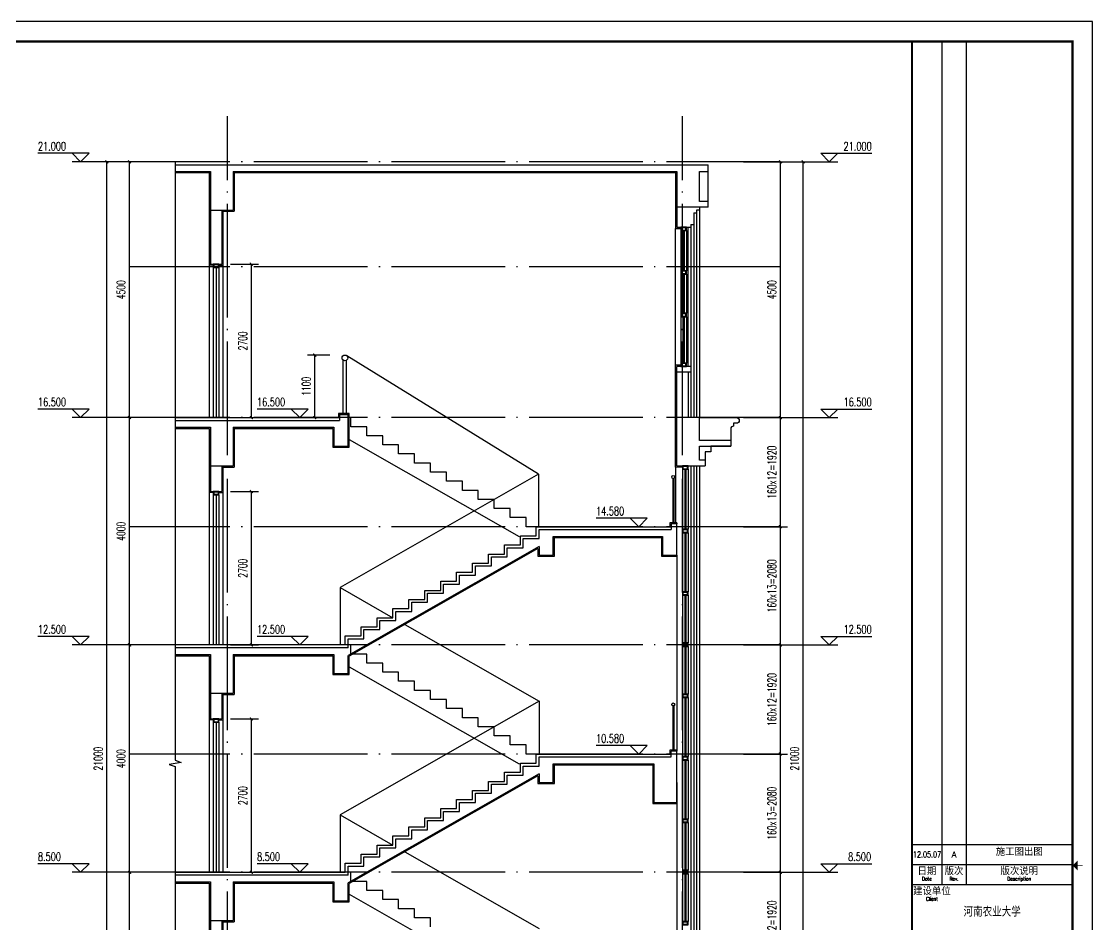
# Model space of a CAD drawing. Extents: x 239268 to 489116, y -316056 to -246175.
# Drawn here: x 286005 to 304842, y -262066 to -246175 of the extents above; entities that cross this region are included whole.
import ezdxf
from ezdxf.enums import TextEntityAlignment as Align

# ---------------------------------------------------------------- set-up
doc = ezdxf.new("R2010")
doc.units = 0
doc.header["$LTSCALE"] = 1000
doc.header["$MEASUREMENT"] = 0
doc.linetypes.add('DOTE', pattern=[2.42, 2, -0.2, 0.02, -0.2])
doc.layers.get('0').update_dxf_attribs({"linetype": 'CONTINUOUS'})
doc.layers.get('Defpoints').update_dxf_attribs({"color": 6, "linetype": 'CONTINUOUS'})
for name, color, linetype in [('A-墙线', 2, 'CONTINUOUS'), ('A-立面看线', 117, 'CONTINUOUS'), ('A-装饰构件', 197, 'CONTINUOUS'), ('DIM_ELEV', 3, 'CONTINUOUS'), ('DIM_SYMB', 3, 'CONTINUOUS'), ('DOTE', 26, 'DOTE'), ('PUB_DIM', 3, 'CONTINUOUS'), ('PUB_TEXT', 7, 'CONTINUOUS'), ('STAIR', 4, 'CONTINUOUS'), ('WALL', 2, 'CONTINUOUS'), ('WINDOW', 4, 'CONTINUOUS'), ('图框', 85, 'CONTINUOUS'), ('看线', 87, 'CONTINUOUS'), ('看线1', 7, 'CONTINUOUS'), ('面层', 185, 'CONTINUOUS')]:
    doc.layers.add(name, color=color, linetype=linetype)
doc.styles.add('_TCH_DIM', font='SIMPLEX', dxfattribs={"bigfont": 'GBCBIG'})
doc.styles.add('DIM_FONT', font='SIMPLEX.shx', dxfattribs={"width": 0.65})
doc.styles.add('TKZ1_tjhts.shx', font='tjromant.shx', dxfattribs={"bigfont": 'tjhts.shx'})
doc.styles.add('TKZ2_tjkts.shx', font='tjromant.shx', dxfattribs={"bigfont": 'tjkts.shx'})
doc.dimstyles.new('DIMN50', dxfattribs={"dimscale": 0.5, "dimtxt": 300, "dimasz": 100, "dimexe": 250, "dimexo": 300, "dimgap": 150, "dimtad": 1, "dimdec": 0, "dimzin": 0, "dimdsep": 46, "dimtxsty": 'DIM_FONT', "dimblk": 'ARCHTICK', "dimcen": 0.09, "dimclrt": 7, "dimazin": 2, "dimtfac": 1, "dimtdec": 0, "dimtix": 1, "dimtmove": 2, "dimatfit": 3, "dimfxl": 0, "dimtolj": 1, "dimtzin": 0, "dimarcsym": 0})

# ---------------------------------------------------------------- blocks, each defined once
blk = doc.blocks.new('TJAD_TK_A0')
at = {"layer": '图框'}
for p, q in [((2162, 399.3), (973, 399.3)), ((2162, -441.7), (2162, 399.3)), ((2087, 389.3), (2087, -30.7)), ((2099, 389.3), (2099, -30.7)), ((2072, -10.7), (2152, -10.7)), ((2072, -20.7), (2152, -20.7)), ((2072, -30.7), (2152, -30.7))]:
    blk.add_line(p, q, dxfattribs=at)
at = {"layer": '图框', "const_width": 1.2}
blk.add_lwpolyline([(2152, -431.7), (2152, 389.3), (998, 389.3), (998, -431.7)], close=True, dxfattribs=at)
at = {"layer": '图框'}
for points, const_width in [([(2072, 389.3), (2072, -431.7)], 1), ([(2154.61, -21.2), (2157.11, -21.2)], 0.3), ([(2072, -30.7), (2152, -30.7)], 0.6)]:
    blk.add_lwpolyline(points, dxfattribs=dict(at, const_width=const_width))
blk.add_solid([(2154.61, -23.7), (2154.61, -18.7), (2152.11, -21.2)], dxfattribs=at)
at = {"layer": '图框', "style": 'TKZ2_tjkts.shx'}
for s, p in [('日期', (2079.5, -24.16)), ('版次', (2093, -24.16)), ('版次说明', (2125.5, -24.16)), ('建设单位', (2082, -34.16))]:
    blk.add_text(s, height=3.6, dxfattribs=at).set_placement(p, align=Align.MIDDLE_CENTER)
at = {"layer": '图框', "style": 'TKZ2_tjkts.shx', "width": 0.8}
for s, p in [('Date', (2079.5, -27.86)), ('Rev.', (2093, -27.86)), ('Description', (2125.5, -27.86)), ('Client', (2082, -37.86))]:
    blk.add_text(s, height=1.8, dxfattribs=at).set_placement(p, align=Align.MIDDLE_CENTER)
blk = doc.blocks.new('_ArchTick')
at = {"color": 0, "linetype": 'ByBlock', "const_width": 0.4}
blk.add_lwpolyline([(-0.5, -0.5), (0.5, 0.5)], dxfattribs=at)
blk = doc.blocks.new('*D39')
at = {"layer": 'Defpoints', "color": 0}
for p in [(291163, -252046), (291579, -252046), (291579, -253146)]:
    blk.add_point(p, dxfattribs=at)
at = {"layer": 'PUB_DIM', "color": 0, "lineweight": -2}
for p, q in [((291429, -252046), (291038, -252046)), ((291163, -253146), (291163, -252046)), ((291429, -253146), (291038, -253146))]:
    blk.add_line(p, q, dxfattribs=at)
at = {"layer": 'PUB_DIM', "color": 0, "lineweight": -2, "xscale": 50, "yscale": 50, "zscale": 50}
for p, rotation in [((291163, -252046), 90), ((291163, -253146), 270)]:
    blk.add_blockref('_ArchTick', p, dxfattribs=dict(at, rotation=rotation))
at = {"layer": 'PUB_DIM', "color": 7, "insert": (291013, -252596), "char_height": 150, "attachment_point": 5, "rotation": 90, "style": 'DIM_FONT'}
blk.add_mtext('\\A1;1100', dxfattribs=at)
blk = doc.blocks.new('*D40')
at = {"layer": 'Defpoints', "color": 0}
for p in [(289529, -254446), (290048, -254446), (289529, -257146)]:
    blk.add_point(p, dxfattribs=at)
at = {"layer": 'PUB_DIM', "color": 0, "lineweight": -2}
for p, q in [((289679, -254446), (290173, -254446)), ((290048, -257146), (290048, -254446)), ((289679, -257146), (290173, -257146))]:
    blk.add_line(p, q, dxfattribs=at)
at = {"layer": 'PUB_DIM', "color": 0, "lineweight": -2, "xscale": 50, "yscale": 50, "zscale": 50}
for p, rotation in [((290048, -254446), 90), ((290048, -257146), 270)]:
    blk.add_blockref('_ArchTick', p, dxfattribs=dict(at, rotation=rotation))
at = {"layer": 'PUB_DIM', "color": 7, "insert": (289898, -255796), "char_height": 150, "attachment_point": 5, "rotation": 90, "style": 'DIM_FONT'}
blk.add_mtext('\\A1;2700', dxfattribs=at)
blk = doc.blocks.new('*D41')
at = {"layer": 'Defpoints', "color": 0}
for p in [(289529, -258446), (290048, -258446), (289529, -261146)]:
    blk.add_point(p, dxfattribs=at)
at = {"layer": 'PUB_DIM', "color": 0, "lineweight": -2}
for p, q in [((289679, -258446), (290173, -258446)), ((290048, -261146), (290048, -258446)), ((289679, -261146), (290173, -261146))]:
    blk.add_line(p, q, dxfattribs=at)
at = {"layer": 'PUB_DIM', "color": 0, "lineweight": -2, "xscale": 50, "yscale": 50, "zscale": 50}
for p, rotation in [((290048, -258446), 90), ((290048, -261146), 270)]:
    blk.add_blockref('_ArchTick', p, dxfattribs=dict(at, rotation=rotation))
at = {"layer": 'PUB_DIM', "color": 7, "insert": (289898, -259796), "char_height": 150, "attachment_point": 5, "rotation": 90, "style": 'DIM_FONT'}
blk.add_mtext('\\A1;2700', dxfattribs=at)
blk = doc.blocks.new('*D44')
at = {"layer": 'Defpoints', "color": 0}
for p in [(289529, -250446), (290048, -250446), (289529, -253146)]:
    blk.add_point(p, dxfattribs=at)
at = {"layer": 'PUB_DIM', "color": 0, "lineweight": -2}
for p, q in [((289679, -250446), (290173, -250446)), ((290048, -253146), (290048, -250446)), ((289679, -253146), (290173, -253146))]:
    blk.add_line(p, q, dxfattribs=at)
at = {"layer": 'PUB_DIM', "color": 0, "lineweight": -2, "xscale": 50, "yscale": 50, "zscale": 50}
for p, rotation in [((290048, -250446), 90), ((290048, -253146), 270)]:
    blk.add_blockref('_ArchTick', p, dxfattribs=dict(at, rotation=rotation))
at = {"layer": 'PUB_DIM', "color": 7, "insert": (289898, -251796), "char_height": 150, "attachment_point": 5, "rotation": 90, "style": 'DIM_FONT'}
blk.add_mtext('\\A1;2700', dxfattribs=at)
blk = doc.blocks.new('*D341')
at = {"layer": 'Defpoints', "color": 0}
for p in [(298552, -248646), (299752, -248646), (298552, -269646)]:
    blk.add_point(p, dxfattribs=at)
at = {"layer": 'PUB_DIM', "color": 0, "lineweight": -2}
for p, q in [((298702, -248646), (299877, -248646)), ((299752, -269646), (299752, -248646)), ((298702, -269646), (299877, -269646))]:
    blk.add_line(p, q, dxfattribs=at)
at = {"layer": 'PUB_DIM', "color": 0, "lineweight": -2, "xscale": 50, "yscale": 50, "zscale": 50}
for p, rotation in [((299752, -248646), 90), ((299752, -269646), 270)]:
    blk.add_blockref('_ArchTick', p, dxfattribs=dict(at, rotation=rotation))
at = {"layer": 'PUB_DIM', "color": 7, "insert": (299602, -259146), "char_height": 150, "attachment_point": 5, "rotation": 90, "style": 'DIM_FONT'}
blk.add_mtext('\\A1;21000', dxfattribs=at)
blk = doc.blocks.new('*D345')
at = {"layer": 'Defpoints', "color": 0}
for p in [(298552, -261146), (299352, -261146), (298552, -263066)]:
    blk.add_point(p, dxfattribs=at)
at = {"layer": 'PUB_DIM', "color": 0, "lineweight": -2}
for p, q in [((298702, -261146), (299477, -261146)), ((299352, -263066), (299352, -261146)), ((298702, -263066), (299477, -263066))]:
    blk.add_line(p, q, dxfattribs=at)
at = {"layer": 'PUB_DIM', "color": 0, "lineweight": -2, "xscale": 50, "yscale": 50, "zscale": 50}
for p, rotation in [((299352, -261146), 90), ((299352, -263066), 270)]:
    blk.add_blockref('_ArchTick', p, dxfattribs=dict(at, rotation=rotation))
at = {"layer": 'PUB_DIM', "color": 7, "insert": (299202, -262106), "char_height": 150, "attachment_point": 5, "rotation": 90, "style": 'DIM_FONT'}
blk.add_mtext('\\A1;160x12=1920', dxfattribs=at)
blk = doc.blocks.new('*D346')
at = {"layer": 'Defpoints', "color": 0}
for p in [(298552, -259066), (299352, -259066), (298552, -261146)]:
    blk.add_point(p, dxfattribs=at)
at = {"layer": 'PUB_DIM', "color": 0, "lineweight": -2}
for p, q in [((298702, -259066), (299477, -259066)), ((299352, -261146), (299352, -259066)), ((298702, -261146), (299477, -261146))]:
    blk.add_line(p, q, dxfattribs=at)
at = {"layer": 'PUB_DIM', "color": 0, "lineweight": -2, "xscale": 50, "yscale": 50, "zscale": 50}
for p, rotation in [((299352, -259066), 90), ((299352, -261146), 270)]:
    blk.add_blockref('_ArchTick', p, dxfattribs=dict(at, rotation=rotation))
at = {"layer": 'PUB_DIM', "color": 7, "insert": (299202, -260106), "char_height": 150, "attachment_point": 5, "rotation": 90, "style": 'DIM_FONT'}
blk.add_mtext('\\A1;160x13=2080', dxfattribs=at)
blk = doc.blocks.new('*D347')
at = {"layer": 'Defpoints', "color": 0}
for p in [(298552, -257146), (299352, -257146), (298552, -259066)]:
    blk.add_point(p, dxfattribs=at)
at = {"layer": 'PUB_DIM', "color": 0, "lineweight": -2}
for p, q in [((298702, -257146), (299477, -257146)), ((299352, -259066), (299352, -257146)), ((298702, -259066), (299477, -259066))]:
    blk.add_line(p, q, dxfattribs=at)
at = {"layer": 'PUB_DIM', "color": 0, "lineweight": -2, "xscale": 50, "yscale": 50, "zscale": 50}
for p, rotation in [((299352, -257146), 90), ((299352, -259066), 270)]:
    blk.add_blockref('_ArchTick', p, dxfattribs=dict(at, rotation=rotation))
at = {"layer": 'PUB_DIM', "color": 7, "insert": (299202, -258106), "char_height": 150, "attachment_point": 5, "rotation": 90, "style": 'DIM_FONT'}
blk.add_mtext('\\A1;160x12=1920', dxfattribs=at)
blk = doc.blocks.new('*D348')
at = {"layer": 'Defpoints', "color": 0}
for p in [(298552, -255066), (299352, -255066), (298552, -257146)]:
    blk.add_point(p, dxfattribs=at)
at = {"layer": 'PUB_DIM', "color": 0, "lineweight": -2}
for p, q in [((298702, -255066), (299477, -255066)), ((299352, -257146), (299352, -255066)), ((298702, -257146), (299477, -257146))]:
    blk.add_line(p, q, dxfattribs=at)
at = {"layer": 'PUB_DIM', "color": 0, "lineweight": -2, "xscale": 50, "yscale": 50, "zscale": 50}
for p, rotation in [((299352, -255066), 90), ((299352, -257146), 270)]:
    blk.add_blockref('_ArchTick', p, dxfattribs=dict(at, rotation=rotation))
at = {"layer": 'PUB_DIM', "color": 7, "insert": (299202, -256106), "char_height": 150, "attachment_point": 5, "rotation": 90, "style": 'DIM_FONT'}
blk.add_mtext('\\A1;160x13=2080', dxfattribs=at)
blk = doc.blocks.new('*D349')
at = {"layer": 'Defpoints', "color": 0}
for p in [(298552, -253146), (299352, -253146), (298552, -255066)]:
    blk.add_point(p, dxfattribs=at)
at = {"layer": 'PUB_DIM', "color": 0, "lineweight": -2}
for p, q in [((298702, -253146), (299477, -253146)), ((299352, -255066), (299352, -253146)), ((298702, -255066), (299477, -255066))]:
    blk.add_line(p, q, dxfattribs=at)
at = {"layer": 'PUB_DIM', "color": 0, "lineweight": -2, "xscale": 50, "yscale": 50, "zscale": 50}
for p, rotation in [((299352, -253146), 90), ((299352, -255066), 270)]:
    blk.add_blockref('_ArchTick', p, dxfattribs=dict(at, rotation=rotation))
at = {"layer": 'PUB_DIM', "color": 7, "insert": (299202, -254106), "char_height": 150, "attachment_point": 5, "rotation": 90, "style": 'DIM_FONT'}
blk.add_mtext('\\A1;160x12=1920', dxfattribs=at)
blk = doc.blocks.new('*D350')
at = {"layer": 'Defpoints', "color": 0}
for p in [(298552, -248646), (299352, -248646), (298552, -253146)]:
    blk.add_point(p, dxfattribs=at)
at = {"layer": 'PUB_DIM', "color": 0, "lineweight": -2}
for p, q in [((298702, -248646), (299477, -248646)), ((299352, -253146), (299352, -248646)), ((298702, -253146), (299477, -253146))]:
    blk.add_line(p, q, dxfattribs=at)
at = {"layer": 'PUB_DIM', "color": 0, "lineweight": -2, "xscale": 50, "yscale": 50, "zscale": 50}
for p, rotation in [((299352, -248646), 90), ((299352, -253146), 270)]:
    blk.add_blockref('_ArchTick', p, dxfattribs=dict(at, rotation=rotation))
at = {"layer": 'PUB_DIM', "color": 7, "insert": (299202, -250896), "char_height": 150, "attachment_point": 5, "rotation": 90, "style": 'DIM_FONT'}
blk.add_mtext('\\A1;4500', dxfattribs=at)
blk = doc.blocks.new('*D351')
at = {"layer": 'Defpoints', "color": 0}
for p in [(287506, -248646), (288706, -248646), (288706, -269646)]:
    blk.add_point(p, dxfattribs=at)
at = {"layer": 'PUB_DIM', "color": 0, "lineweight": -2}
for p, q in [((288556, -248646), (287381, -248646)), ((287506, -269646), (287506, -248646)), ((288556, -269646), (287381, -269646))]:
    blk.add_line(p, q, dxfattribs=at)
at = {"layer": 'PUB_DIM', "color": 0, "lineweight": -2, "xscale": 50, "yscale": 50, "zscale": 50}
for p, rotation in [((287506, -248646), 90), ((287506, -269646), 270)]:
    blk.add_blockref('_ArchTick', p, dxfattribs=dict(at, rotation=rotation))
at = {"layer": 'PUB_DIM', "color": 7, "insert": (287356, -259146), "char_height": 150, "attachment_point": 5, "rotation": 90, "style": 'DIM_FONT'}
blk.add_mtext('\\A1;21000', dxfattribs=at)
blk = doc.blocks.new('*D353')
at = {"layer": 'Defpoints', "color": 0}
for p in [(287906, -261146), (288706, -261146), (288706, -265146)]:
    blk.add_point(p, dxfattribs=at)
at = {"layer": 'PUB_DIM', "color": 0, "lineweight": -2}
for p, q in [((288556, -261146), (287781, -261146)), ((287906, -265146), (287906, -261146)), ((288556, -265146), (287781, -265146))]:
    blk.add_line(p, q, dxfattribs=at)
at = {"layer": 'PUB_DIM', "color": 0, "lineweight": -2, "xscale": 50, "yscale": 50, "zscale": 50}
for p, rotation in [((287906, -261146), 90), ((287906, -265146), 270)]:
    blk.add_blockref('_ArchTick', p, dxfattribs=dict(at, rotation=rotation))
at = {"layer": 'PUB_DIM', "color": 7, "insert": (287756, -263146), "char_height": 150, "attachment_point": 5, "rotation": 90, "style": 'DIM_FONT'}
blk.add_mtext('\\A1;4000', dxfattribs=at)
blk = doc.blocks.new('*D354')
at = {"layer": 'Defpoints', "color": 0}
for p in [(287906, -257146), (288706, -257146), (288706, -261146)]:
    blk.add_point(p, dxfattribs=at)
at = {"layer": 'PUB_DIM', "color": 0, "lineweight": -2}
for p, q in [((288556, -257146), (287781, -257146)), ((287906, -261146), (287906, -257146)), ((288556, -261146), (287781, -261146))]:
    blk.add_line(p, q, dxfattribs=at)
at = {"layer": 'PUB_DIM', "color": 0, "lineweight": -2, "xscale": 50, "yscale": 50, "zscale": 50}
for p, rotation in [((287906, -257146), 90), ((287906, -261146), 270)]:
    blk.add_blockref('_ArchTick', p, dxfattribs=dict(at, rotation=rotation))
at = {"layer": 'PUB_DIM', "color": 7, "insert": (287756, -259146), "char_height": 150, "attachment_point": 5, "rotation": 90, "style": 'DIM_FONT'}
blk.add_mtext('\\A1;4000', dxfattribs=at)
blk = doc.blocks.new('*D355')
at = {"layer": 'Defpoints', "color": 0}
for p in [(287906, -253146), (288706, -253146), (288706, -257146)]:
    blk.add_point(p, dxfattribs=at)
at = {"layer": 'PUB_DIM', "color": 0, "lineweight": -2}
for p, q in [((288556, -253146), (287781, -253146)), ((287906, -257146), (287906, -253146)), ((288556, -257146), (287781, -257146))]:
    blk.add_line(p, q, dxfattribs=at)
at = {"layer": 'PUB_DIM', "color": 0, "lineweight": -2, "xscale": 50, "yscale": 50, "zscale": 50}
for p, rotation in [((287906, -253146), 90), ((287906, -257146), 270)]:
    blk.add_blockref('_ArchTick', p, dxfattribs=dict(at, rotation=rotation))
at = {"layer": 'PUB_DIM', "color": 7, "insert": (287756, -255146), "char_height": 150, "attachment_point": 5, "rotation": 90, "style": 'DIM_FONT'}
blk.add_mtext('\\A1;4000', dxfattribs=at)
blk = doc.blocks.new('*D356')
at = {"layer": 'Defpoints', "color": 0}
for p in [(287906, -248646), (288706, -248646), (288706, -253146)]:
    blk.add_point(p, dxfattribs=at)
at = {"layer": 'PUB_DIM', "color": 0, "lineweight": -2}
for p, q in [((288556, -248646), (287781, -248646)), ((287906, -253146), (287906, -248646)), ((288556, -253146), (287781, -253146))]:
    blk.add_line(p, q, dxfattribs=at)
at = {"layer": 'PUB_DIM', "color": 0, "lineweight": -2, "xscale": 50, "yscale": 50, "zscale": 50}
for p, rotation in [((287906, -248646), 90), ((287906, -253146), 270)]:
    blk.add_blockref('_ArchTick', p, dxfattribs=dict(at, rotation=rotation))
at = {"layer": 'PUB_DIM', "color": 7, "insert": (287756, -250896), "char_height": 150, "attachment_point": 5, "rotation": 90, "style": 'DIM_FONT'}
blk.add_mtext('\\A1;4500', dxfattribs=at)

msp = doc.modelspace()

# ---------------------------------------------------------------- linework, layer by layer
at = {"layer": 'A-墙线'}
for p, q in [((289328.9, -248815.7), (289328.9, -249495.7)), ((289728.9, -248815.7), (289728.9, -249495.7)), ((289528.9, -249495.7), (289528.9, -250445.7)), ((289328.9, -253315.7), (289328.9, -253995.7)), ((289728.9, -253315.7), (289728.9, -253995.7)), ((289528.9, -253995.7), (289528.9, -254445.7)), ((289328.9, -257315.7), (289328.9, -257995.7)), ((289728.9, -257315.7), (289728.9, -257995.7)), ((289528.9, -257995.7), (289528.9, -258445.7)), ((289328.9, -261315.7), (289328.9, -261995.7)), ((289728.9, -261315.7), (289728.9, -261995.7)), ((289528.9, -261995.7), (289528.9, -262445.7))]:
    msp.add_line(p, q, dxfattribs=at)
at = {"layer": 'A-立面看线'}
for p, q in [((297508.9, -252225.7), (297508.9, -249815.7)), ((297728.9, -252245.7), (297728.9, -249795.7)), ((289308.9, -250465.7), (289308.9, -253145.7)), ((289548.9, -250465.7), (289548.9, -253145.7)), ((297508.9, -254015.7), (297508.9, -254995.7)), ((297778.9, -253995.7), (297778.9, -264245.7)), ((297828.9, -253995.7), (297828.9, -264245.7)), ((297878.9, -253995.7), (297878.9, -264245.7)), ((297928.9, -253995.7), (297928.9, -264245.7)), ((289308.9, -254465.7), (289308.9, -257145.7)), ((289548.9, -254465.7), (289548.9, -257145.7)), ((297528.9, -255589.7), (297528.9, -258995.7)), ((289308.9, -258465.7), (289308.9, -261145.7)), ((289548.9, -258465.7), (289548.9, -261145.7)), ((297528.9, -259565.7), (297528.9, -262995.7))]:
    msp.add_line(p, q, dxfattribs=at)
at = {"layer": 'A-装饰构件'}
for p, q in [((297878.9, -249545.7), (297878.9, -253145.7)), ((297928.9, -249495.7), (297928.9, -253145.7)), ((297828.9, -249745.7), (297828.9, -253145.7)), ((297778.9, -249795.7), (297778.9, -252245.7)), ((297778.9, -252345.7), (297778.9, -253145.7))]:
    msp.add_line(p, q, dxfattribs=at)
at = {"layer": 'DIM_ELEV'}
for p, q in [((287195.3, -248495.7), (286295.3, -248495.7)), ((287045.3, -248645.7), (286895.3, -248495.7)), ((287906.3, -248645.7), (286895.3, -248645.7)), ((287045.3, -248645.7), (287195.3, -248495.7)), ((299351.5, -248645.7), (300362.6, -248645.7)), ((300212.6, -248645.7), (300062.6, -248495.7)), ((300062.6, -248495.7), (300962.6, -248495.7)), ((300212.6, -248645.7), (300362.6, -248495.7)), ((287195.3, -252995.7), (286295.3, -252995.7)), ((287045.3, -253145.7), (286895.3, -252995.7)), ((287906.3, -253145.7), (286895.3, -253145.7)), ((287045.3, -253145.7), (287195.3, -252995.7)), ((291048.1, -252995.7), (290148.1, -252995.7)), ((290898.1, -253145.7), (290748.1, -252995.7)), ((290898.1, -253145.7), (291048.1, -252995.7)), ((299351.5, -253145.7), (300362.6, -253145.7)), ((300212.6, -253145.7), (300062.6, -252995.7)), ((300062.6, -252995.7), (300962.6, -252995.7)), ((300212.6, -253145.7), (300362.6, -252995.7)), ((297010.2, -254915.7), (296110.2, -254915.7)), ((296860.2, -255065.7), (296710.2, -254915.7)), ((296860.2, -255065.7), (297010.2, -254915.7)), ((287195.3, -256995.7), (286295.3, -256995.7)), ((287045.3, -257145.7), (286895.3, -256995.7)), ((287045.3, -257145.7), (287195.3, -256995.7)), ((291048.1, -256995.7), (290148.1, -256995.7)), ((290898.1, -257145.7), (290748.1, -256995.7)), ((290898.1, -257145.7), (291048.1, -256995.7)), ((300212.6, -257145.7), (300062.6, -256995.7)), ((300062.6, -256995.7), (300962.6, -256995.7)), ((300212.6, -257145.7), (300362.6, -256995.7)), ((287906.3, -257145.7), (286895.3, -257145.7)), ((299351.5, -257145.7), (300362.6, -257145.7)), ((297010.2, -258915.7), (296110.2, -258915.7)), ((296860.2, -259065.7), (296710.2, -258915.7)), ((296860.2, -259065.7), (297010.2, -258915.7)), ((287195.3, -260995.7), (286295.3, -260995.7)), ((287045.3, -261145.7), (286895.3, -260995.7)), ((287045.3, -261145.7), (287195.3, -260995.7)), ((291048.1, -260995.7), (290148.1, -260995.7)), ((290898.1, -261145.7), (290748.1, -260995.7)), ((290898.1, -261145.7), (291048.1, -260995.7)), ((300212.6, -261145.7), (300062.6, -260995.7)), ((300062.6, -260995.7), (300962.6, -260995.7)), ((300212.6, -261145.7), (300362.6, -260995.7)), ((287906.3, -261145.7), (286895.3, -261145.7)), ((299351.5, -261145.7), (300362.6, -261145.7))]:
    msp.add_line(p, q, dxfattribs=at)
at = {"layer": 'DIM_SYMB'}
msp.add_lwpolyline([(288706.3, -248645.7), (288706.3, -259174.4), (288811.3, -259212.7), (288601.3, -259249.7), (288706.3, -259286.9), (288706.3, -269815.7)], dxfattribs=at)
at = {"layer": 'DOTE'}
for p, q in [((289628.9, -270745.7), (289628.9, -247845)), ((297628.9, -270745.7), (297628.9, -247845)), ((299351.5, -248645.7), (287906.3, -248645.7)), ((299351.5, -250495.7), (287906.3, -250495.7)), ((299351.5, -253145.7), (287906.3, -253145.7)), ((299351.5, -255065.7), (287906.3, -255065.7)), ((299351.5, -257145.7), (287906.3, -257145.7)), ((299351.5, -259065.7), (287906.3, -259065.7)), ((299351.5, -261145.7), (287906.3, -261145.7))]:
    msp.add_line(p, q, dxfattribs=at)
at = {"layer": 'STAIR'}
for p, q in [((291663.5, -253075.7), (291663.5, -252135.7)), ((291723.5, -253075.7), (291723.5, -252135.7)), ((295099.9, -254142.3), (291608.9, -256137.1)), ((295099.9, -254142.3), (295099.9, -255065.7)), ((297458.9, -254213.6), (297458.9, -254995.7)), ((297478.9, -254213.6), (297478.9, -254995.7)), ((291608.9, -256137.1), (291608.9, -257145.7)), ((295108.9, -258137.1), (291608.9, -260137.1)), ((295108.9, -258137.1), (295108.9, -259065.7)), ((297458.9, -258213.6), (297458.9, -258995.7)), ((297478.9, -258213.6), (297478.9, -258995.7)), ((291608.9, -260137.1), (291608.9, -261145.7))]:
    msp.add_line(p, q, dxfattribs=at)
at = {"layer": 'WALL'}
for p, q in [((288706.3, -248695.7), (298078.9, -248695.7)), ((288706.3, -248815.7), (289328.9, -248815.7)), ((289728.9, -248815.7), (297528.9, -248815.7)), ((297528.9, -248815.7), (297528.9, -249795.7)), ((297928.9, -249345.7), (297928.9, -248815.7)), ((297928.9, -248815.7), (298078.9, -248815.7)), ((298078.9, -249445.7), (298078.9, -248695.7)), ((298078.9, -249345.7), (297928.9, -249345.7)), ((289328.9, -249495.7), (289728.9, -249495.7)), ((289328.9, -249495.7), (289328.9, -250445.7)), ((298078.9, -249445.7), (297528.9, -249445.7)), ((297828.9, -249545.7), (297878.9, -249545.7)), ((297828.9, -249545.7), (297828.9, -249745.7)), ((297878.9, -249495.7), (297878.9, -249545.7)), ((297928.9, -249495.7), (297878.9, -249495.7)), ((297928.9, -249445.7), (297928.9, -249495.7)), ((297778.9, -249745.7), (297828.9, -249745.7)), ((297778.9, -249745.7), (297778.9, -249795.7)), ((297528.9, -249795.7), (297778.9, -249795.7)), ((289328.9, -250445.7), (289528.9, -250445.7)), ((297528.9, -253995.7), (297528.9, -252245.7)), ((297778.9, -252245.7), (297528.9, -252245.7)), ((297778.9, -252345.7), (297528.9, -252345.7)), ((297728.9, -252345.7), (297728.9, -253145.7)), ((297778.9, -252245.7), (297778.9, -252345.7)), ((291598.9, -253095.7), (291598.9, -253195.7)), ((297928.9, -253145.7), (297528.9, -253145.7)), ((297928.9, -253545.7), (297928.9, -253145.7)), ((288706.3, -253195.7), (291598.9, -253195.7)), ((298478.9, -253545.7), (297928.9, -253545.7)), ((297928.9, -253895.7), (297928.9, -253645.7)), ((297928.9, -253645.7), (298478.9, -253645.7)), ((298028.9, -253895.7), (297928.9, -253895.7)), ((298028.9, -253895.7), (298028.9, -253995.7)), ((289328.9, -253995.7), (289728.9, -253995.7)), ((289328.9, -253995.7), (289328.9, -254445.7)), ((297528.9, -253995.7), (298028.9, -253995.7)), ((289328.9, -254445.7), (289528.9, -254445.7)), ((297428.9, -255015.7), (297428.9, -255115.7)), ((295108.9, -255413.9), (291748.9, -257333.9)), ((291748.9, -257195.7), (288706.3, -257195.7)), ((288706.3, -257315.7), (289328.9, -257315.7)), ((289728.9, -257315.7), (291498.9, -257315.7)), ((289328.9, -257995.7), (289728.9, -257995.7)), ((289328.9, -257995.7), (289328.9, -258445.7)), ((289328.9, -258445.7), (289528.9, -258445.7)), ((295108.9, -259413.9), (291748.9, -261333.9)), ((291748.9, -261195.7), (288706.3, -261195.7)), ((288706.3, -261315.7), (289328.9, -261315.7)), ((289728.9, -261315.7), (291498.9, -261315.7)), ((289328.9, -261995.7), (289728.9, -261995.7)), ((289328.9, -261995.7), (289328.9, -262445.7))]:
    msp.add_line(p, q, dxfattribs=at)
for points in [[(289728.9, -253315.7), (291498.9, -253315.7), (291498.9, -253645.7), (291748.9, -253645.7), (291748.9, -253095.7), (291598.9, -253095.7)], [(288706.3, -253315.7), (289328.9, -253315.7)], [(295108.9, -255413.9), (295108.9, -255565.7), (295358.9, -255565.7), (295358.9, -255235.7), (297278.9, -255235.7), (297278.9, -255565.7), (297528.9, -255565.7), (297528.9, -255015.7), (297428.9, -255015.7)], [(291748.9, -257195.7), (291748.9, -257035.7), (292028.9, -257035.7), (292028.9, -256875.7), (292308.9, -256875.7), (292308.9, -256715.7), (292588.9, -256715.7), (292588.9, -256555.7), (292868.9, -256555.7), (292868.9, -256395.7), (293148.9, -256395.7), (293148.9, -256235.7), (293428.9, -256235.7), (293428.9, -256075.7), (293708.9, -256075.7), (293708.9, -255915.7), (293988.9, -255915.7), (293988.9, -255755.7), (294268.9, -255755.7), (294268.9, -255595.7), (294548.9, -255595.7), (294548.9, -255435.7), (294828.9, -255435.7), (294828.9, -255275.7), (295108.9, -255275.7), (295108.9, -255115.7), (297428.9, -255115.7)], [(291498.9, -257315.7), (291498.9, -257645.7), (291748.9, -257645.7), (291748.9, -257333.9)], [(291748.9, -261195.7), (291748.9, -261035.7), (292028.9, -261035.7), (292028.9, -260875.7), (292308.9, -260875.7), (292308.9, -260715.7), (292588.9, -260715.7), (292588.9, -260555.7), (292868.9, -260555.7), (292868.9, -260395.7), (293148.9, -260395.7), (293148.9, -260235.7), (293428.9, -260235.7), (293428.9, -260075.7), (293708.9, -260075.7), (293708.9, -259915.7), (293988.9, -259915.7), (293988.9, -259755.7), (294268.9, -259755.7), (294268.9, -259595.7), (294548.9, -259595.7), (294548.9, -259435.7), (294828.9, -259435.7), (294828.9, -259275.7), (295108.9, -259275.7), (295108.9, -259115.7), (297428.9, -259115.7), (297428.9, -259015.7)], [(295108.9, -259413.9), (295108.9, -259565.7), (295358.9, -259565.7), (295358.9, -259235.7), (297128.9, -259235.7), (297128.9, -259915.7), (297528.9, -259915.7), (297528.9, -259015.7), (297428.9, -259015.7)], [(291498.9, -261315.7), (291498.9, -261645.7), (291748.9, -261645.7), (291748.9, -261333.9)]]:
    msp.add_lwpolyline(points, dxfattribs=at)
msp.add_circle((291693.5, -252095.7), 50, dxfattribs=at)
at = {"layer": 'WINDOW', "linetype": 'Continuous'}
for p, q in [((297598.9, -249855.7), (297598.9, -250560.7)), ((297638.9, -249855.7), (297638.9, -250560.7)), ((297648.9, -249855.7), (297648.9, -250560.7)), ((297658.9, -249855.7), (297658.9, -250560.7)), ((297698.9, -249855.7), (297698.9, -250560.7)), ((289378.9, -250505.7), (289378.9, -253145.7)), ((289428.9, -250505.7), (289428.9, -253145.7)), ((289478.9, -250505.7), (289478.9, -253145.7)), ((297598.9, -250620.7), (297598.9, -251310.7)), ((297638.9, -250620.7), (297638.9, -251310.7)), ((297648.9, -250620.7), (297648.9, -251310.7)), ((297658.9, -250620.7), (297658.9, -251310.7)), ((297698.9, -250620.7), (297698.9, -251310.7)), ((297598.9, -251370.7), (297598.9, -252185.7)), ((297638.9, -251370.7), (297638.9, -252185.7)), ((297648.9, -251370.7), (297648.9, -252185.7)), ((297658.9, -251370.7), (297658.9, -252185.7)), ((297698.9, -251370.7), (297698.9, -252185.7)), ((297628.9, -254055.7), (297628.9, -255110.7)), ((297668.9, -254055.7), (297668.9, -255110.7)), ((297678.9, -254055.7), (297678.9, -255110.7)), ((297688.9, -254055.7), (297688.9, -255110.7)), ((297728.9, -254055.7), (297728.9, -255110.7)), ((289378.9, -254505.7), (289378.9, -257145.7)), ((289428.9, -254505.7), (289428.9, -257145.7)), ((289478.9, -254505.7), (289478.9, -257145.7)), ((297628.9, -255170.7), (297628.9, -256210.7)), ((297668.9, -255170.7), (297668.9, -256210.7)), ((297678.9, -255170.7), (297678.9, -256210.7)), ((297688.9, -255170.7), (297688.9, -256210.7)), ((297728.9, -255170.7), (297728.9, -256210.7)), ((297628.9, -256270.7), (297628.9, -257110.7)), ((297668.9, -256270.7), (297668.9, -257110.7)), ((297678.9, -256270.7), (297678.9, -257110.7)), ((297688.9, -256270.7), (297688.9, -257110.7)), ((297728.9, -256270.7), (297728.9, -257110.7)), ((297628.9, -257170.7), (297628.9, -258010.7)), ((297668.9, -257170.7), (297668.9, -258010.7)), ((297678.9, -257170.7), (297678.9, -258010.7)), ((297688.9, -257170.7), (297688.9, -258010.7)), ((297728.9, -257170.7), (297728.9, -258010.7)), ((297628.9, -258070.7), (297628.9, -259110.7)), ((297668.9, -258070.7), (297668.9, -259110.7)), ((297678.9, -258070.7), (297678.9, -259110.7)), ((297688.9, -258070.7), (297688.9, -259110.7)), ((297728.9, -258070.7), (297728.9, -259110.7)), ((289378.9, -258505.7), (289378.9, -261145.7)), ((289428.9, -258505.7), (289428.9, -261145.7)), ((289478.9, -258505.7), (289478.9, -261145.7)), ((297628.9, -259170.7), (297628.9, -260210.7)), ((297668.9, -259170.7), (297668.9, -260210.7)), ((297678.9, -259170.7), (297678.9, -260210.7)), ((297688.9, -259170.7), (297688.9, -260210.7)), ((297728.9, -259170.7), (297728.9, -260210.7)), ((297628.9, -260270.7), (297628.9, -261110.7)), ((297668.9, -260270.7), (297668.9, -261110.7)), ((297678.9, -260270.7), (297678.9, -261110.7)), ((297688.9, -260270.7), (297688.9, -261110.7)), ((297728.9, -260270.7), (297728.9, -261110.7)), ((297628.9, -261170.7), (297628.9, -262010.7)), ((297668.9, -261170.7), (297668.9, -262010.7)), ((297678.9, -261170.7), (297678.9, -262010.7)), ((297688.9, -261170.7), (297688.9, -262010.7)), ((297728.9, -261170.7), (297728.9, -262010.7))]:
    msp.add_line(p, q, dxfattribs=at)
at = {"layer": '看线', "color": 251}
for p, q in [((295099.9, -254142.3), (291724.7, -252056.3)), ((291768.9, -253528.4), (294756.8, -255235.7)), ((291608.9, -256137.1), (292533.9, -256665.7)), ((292746.3, -256787), (295108.9, -258137.1)), ((291768.9, -257528.4), (294756.8, -259235.7)), ((291608.9, -260137.1), (292533.9, -260665.7)), ((292746.3, -260787), (295108.9, -262137.1)), ((291768.9, -261528.4), (294756.8, -263235.7))]:
    msp.add_line(p, q, dxfattribs=at)
for points in [[(295058.9, -255065.7), (294878.9, -255065.7), (294878.9, -254905.7), (294598.9, -254905.7), (294598.9, -254745.7), (294318.9, -254745.7), (294318.9, -254585.7), (294038.9, -254585.7), (294038.9, -254425.7), (293758.9, -254425.7), (293758.9, -254265.7), (293478.9, -254265.7), (293478.9, -254105.7), (293198.9, -254105.7), (293198.9, -253945.7), (292918.9, -253945.7), (292918.9, -253785.7), (292638.9, -253785.7), (292638.9, -253625.7), (292358.9, -253625.7), (292358.9, -253465.7), (292078.9, -253465.7), (292078.9, -253305.7), (291798.9, -253305.7), (291798.9, -253145.7), (291768.9, -253145.7)], [(295058.9, -259065.7), (294878.9, -259065.7), (294878.9, -258905.7), (294598.9, -258905.7), (294598.9, -258745.7), (294318.9, -258745.7), (294318.9, -258585.7), (294038.9, -258585.7), (294038.9, -258425.7), (293758.9, -258425.7), (293758.9, -258265.7), (293478.9, -258265.7), (293478.9, -258105.7), (293198.9, -258105.7), (293198.9, -257945.7), (292918.9, -257945.7), (292918.9, -257785.7), (292638.9, -257785.7), (292638.9, -257625.7), (292358.9, -257625.7), (292358.9, -257465.7), (292078.9, -257465.7), (292078.9, -257305.7), (291798.9, -257305.7), (291798.9, -257145.7), (291748.9, -257145.7)], [(293198.9, -262105.7), (293198.9, -261945.7), (292918.9, -261945.7), (292918.9, -261785.7), (292638.9, -261785.7), (292638.9, -261625.7), (292358.9, -261625.7), (292358.9, -261465.7), (292078.9, -261465.7), (292078.9, -261305.7), (291798.9, -261305.7), (291798.9, -261145.7), (291748.9, -261145.7)]]:
    msp.add_lwpolyline(points, dxfattribs=at)
at = {"layer": '看线1'}
for points in [[(297698.9, -249795.7), (297598.9, -249795.7), (297598.9, -249855.7), (297698.9, -249855.7)], [(297688.9, -249805.7), (297608.9, -249805.7), (297608.9, -249845.7), (297688.9, -249845.7)], [(289478.9, -250445.7), (289378.9, -250445.7), (289378.9, -250505.7), (289478.9, -250505.7)], [(289468.9, -250455.7), (289388.9, -250455.7), (289388.9, -250495.7), (289468.9, -250495.7)], [(297698.9, -250560.7), (297598.9, -250560.7), (297598.9, -250620.7), (297698.9, -250620.7)], [(297688.9, -250570.7), (297608.9, -250570.7), (297608.9, -250610.7), (297688.9, -250610.7)], [(297698.9, -251310.7), (297598.9, -251310.7), (297598.9, -251370.7), (297698.9, -251370.7)], [(297688.9, -251320.7), (297608.9, -251320.7), (297608.9, -251360.7), (297688.9, -251360.7)], [(297698.9, -252185.7), (297598.9, -252185.7), (297598.9, -252245.7), (297698.9, -252245.7)], [(297688.9, -252195.7), (297608.9, -252195.7), (297608.9, -252235.7), (297688.9, -252235.7)], [(297728.9, -253995.7), (297628.9, -253995.7), (297628.9, -254055.7), (297728.9, -254055.7)], [(297718.9, -254005.7), (297638.9, -254005.7), (297638.9, -254045.7), (297718.9, -254045.7)], [(289478.9, -254445.7), (289378.9, -254445.7), (289378.9, -254505.7), (289478.9, -254505.7)], [(289468.9, -254455.7), (289388.9, -254455.7), (289388.9, -254495.7), (289468.9, -254495.7)], [(297728.9, -255110.7), (297628.9, -255110.7), (297628.9, -255170.7), (297728.9, -255170.7)], [(297718.9, -255120.7), (297638.9, -255120.7), (297638.9, -255160.7), (297718.9, -255160.7)], [(297728.9, -256210.7), (297628.9, -256210.7), (297628.9, -256270.7), (297728.9, -256270.7)], [(297718.9, -256220.7), (297638.9, -256220.7), (297638.9, -256260.7), (297718.9, -256260.7)], [(297728.9, -257110.7), (297628.9, -257110.7), (297628.9, -257170.7), (297728.9, -257170.7)], [(297718.9, -257120.7), (297638.9, -257120.7), (297638.9, -257160.7), (297718.9, -257160.7)], [(297728.9, -258010.7), (297628.9, -258010.7), (297628.9, -258070.7), (297728.9, -258070.7)], [(297718.9, -258020.7), (297638.9, -258020.7), (297638.9, -258060.7), (297718.9, -258060.7)], [(289478.9, -258445.7), (289378.9, -258445.7), (289378.9, -258505.7), (289478.9, -258505.7)], [(289468.9, -258455.7), (289388.9, -258455.7), (289388.9, -258495.7), (289468.9, -258495.7)], [(297728.9, -259110.7), (297628.9, -259110.7), (297628.9, -259170.7), (297728.9, -259170.7)], [(297718.9, -259120.7), (297638.9, -259120.7), (297638.9, -259160.7), (297718.9, -259160.7)], [(297728.9, -260210.7), (297628.9, -260210.7), (297628.9, -260270.7), (297728.9, -260270.7)], [(297718.9, -260220.7), (297638.9, -260220.7), (297638.9, -260260.7), (297718.9, -260260.7)], [(297728.9, -261110.7), (297628.9, -261110.7), (297628.9, -261170.7), (297728.9, -261170.7)], [(297718.9, -261120.7), (297638.9, -261120.7), (297638.9, -261160.7), (297718.9, -261160.7)], [(297728.9, -262010.7), (297628.9, -262010.7), (297628.9, -262070.7), (297728.9, -262070.7)], [(297718.9, -262020.7), (297638.9, -262020.7), (297638.9, -262060.7), (297718.9, -262060.7)]]:
    msp.add_lwpolyline(points, close=True, dxfattribs=at)
msp.add_lwpolyline([(297928.9, -253145.7), (298578.9, -253145.7, -0.9999652), (298578.9, -253245.7), (298528.9, -253245.7), (298528.9, -253295.7, 0.4142136), (298478.9, -253345.7), (298478.9, -253645.7), (298128.9, -253645.7), (298128.9, -253745.7), (298028.9, -253745.7), (298028.9, -253895.7)], format="xyb", dxfattribs=at)
for centre in [(297468.9, -254190.7), (297468.9, -258190.7)]:
    msp.add_circle(centre, 25, dxfattribs=at)
at = {"layer": '面层'}
for p, q in [((288706.3, -248835.7), (289308.9, -248835.7)), ((289308.9, -248835.7), (289308.9, -250465.7)), ((289748.9, -248835.7), (297508.9, -248835.7)), ((289748.9, -248835.7), (289748.9, -249515.7)), ((297508.9, -248835.7), (297508.9, -249815.7)), ((289548.9, -249515.7), (289748.9, -249515.7)), ((289548.9, -249515.7), (289548.9, -250465.7)), ((297508.9, -249815.7), (297598.9, -249815.7)), ((289378.9, -250465.7), (289308.9, -250465.7)), ((289478.9, -250465.7), (289548.9, -250465.7)), ((297508.9, -254015.7), (297508.9, -252225.7)), ((297598.9, -252225.7), (297508.9, -252225.7)), ((291578.9, -253075.7), (291578.9, -253145.7)), ((289308.9, -253335.7), (289308.9, -254465.7)), ((289748.9, -253335.7), (289748.9, -254015.7)), ((289548.9, -254015.7), (289748.9, -254015.7)), ((289548.9, -254015.7), (289548.9, -254465.7)), ((297628.9, -254015.7), (297508.9, -254015.7)), ((289378.9, -254465.7), (289308.9, -254465.7)), ((289478.9, -254465.7), (289548.9, -254465.7)), ((297528.9, -254995.7), (297528.9, -255015.7)), ((295088.9, -255448.4), (291768.9, -257345.5)), ((297528.9, -255565.7), (297528.9, -255585.7)), ((291698.9, -257145.7), (288706.3, -257145.7)), ((289308.9, -257335.7), (289308.9, -258465.7)), ((289748.9, -257335.7), (291478.9, -257335.7)), ((289748.9, -257335.7), (289748.9, -258015.7)), ((289548.9, -258015.7), (289748.9, -258015.7)), ((289548.9, -258015.7), (289548.9, -258465.7)), ((289378.9, -258465.7), (289308.9, -258465.7)), ((289478.9, -258465.7), (289548.9, -258465.7)), ((297528.9, -258995.7), (297528.9, -259015.7)), ((295088.9, -259448.4), (291768.9, -261345.5)), ((289308.9, -261335.7), (289308.9, -262465.7)), ((289748.9, -261335.7), (291478.9, -261335.7)), ((289748.9, -261335.7), (289748.9, -262015.7)), ((289548.9, -262015.7), (289748.9, -262015.7)), ((289548.9, -262015.7), (289548.9, -262465.7))]:
    msp.add_line(p, q, dxfattribs=at)
for points in [[(288706.3, -253145.7), (291598.9, -253145.7)], [(289748.9, -253335.7), (291478.9, -253335.7), (291478.9, -253665.7), (291768.9, -253665.7), (291768.9, -253075.7), (291578.9, -253075.7)], [(288706.3, -253335.7), (289308.9, -253335.7)], [(297528.9, -254995.7), (297408.9, -254995.7), (297408.9, -255065.7)], [(291698.9, -257145.7), (291698.9, -256985.7), (291978.9, -256985.7), (291978.9, -256825.7), (292258.9, -256825.7), (292258.9, -256665.7), (292538.9, -256665.7), (292538.9, -256505.7), (292818.9, -256505.7), (292818.9, -256345.7), (293098.9, -256345.7), (293098.9, -256185.7), (293378.9, -256185.7), (293378.9, -256025.7), (293658.9, -256025.7), (293658.9, -255865.7), (293938.9, -255865.7), (293938.9, -255705.7), (294218.9, -255705.7), (294218.9, -255545.7), (294498.9, -255545.7), (294498.9, -255385.7), (294778.9, -255385.7), (294778.9, -255225.7), (295058.9, -255225.7), (295058.9, -255065.7), (297428.9, -255065.7)], [(295088.9, -255448.4), (295088.9, -255585.7), (295378.9, -255585.7), (295378.9, -255255.7), (297258.9, -255255.7), (297258.9, -255585.7), (297528.9, -255585.7)], [(288706.3, -257335.7), (289308.9, -257335.7)], [(291478.9, -257335.7), (291478.9, -257665.7), (291768.9, -257665.7), (291768.9, -257345.5)], [(297528.9, -258995.7), (297408.9, -258995.7), (297408.9, -259065.7)], [(288706.3, -261145.7), (291698.9, -261145.7), (291698.9, -260985.7), (291978.9, -260985.7), (291978.9, -260825.7), (292258.9, -260825.7), (292258.9, -260665.7), (292538.9, -260665.7), (292538.9, -260505.7), (292818.9, -260505.7), (292818.9, -260345.7), (293098.9, -260345.7), (293098.9, -260185.7), (293378.9, -260185.7), (293378.9, -260025.7), (293658.9, -260025.7), (293658.9, -259865.7), (293938.9, -259865.7), (293938.9, -259705.7), (294218.9, -259705.7), (294218.9, -259545.7), (294498.9, -259545.7), (294498.9, -259385.7), (294778.9, -259385.7), (294778.9, -259225.7), (295058.9, -259225.7), (295058.9, -259065.7), (297428.9, -259065.7)], [(295088.9, -259448.4), (295088.9, -259585.7), (295378.9, -259585.7), (295378.9, -259255.7), (297108.9, -259255.7), (297108.9, -259935.7), (297528.9, -259935.7)], [(288706.3, -261335.7), (289308.9, -261335.7)], [(291478.9, -261335.7), (291478.9, -261665.7), (291768.9, -261665.7), (291768.9, -261345.5)]]:
    msp.add_lwpolyline(points, dxfattribs=at)

# ---------------------------------------------------------------- block references
at = {"layer": '图框', "xscale": 35.31510107015492, "yscale": 35.31510107015492, "zscale": 35.31510107015458}
msp.add_blockref('TJAD_TK_A0', (228490.8, -260276.3), dxfattribs=at)

# ---------------------------------------------------------------- texts
at = {"layer": 'PUB_TEXT', "style": '_TCH_DIM', "width": 0.705882}
for s, p in [('21.000', (286295.3, -248445.7)), ('21.000', (300462.6, -248445.7)), ('16.500', (286295.3, -252945.7)), ('16.500', (290148.1, -252945.7)), ('16.500', (300462.6, -252945.7)), ('14.580', (296110.2, -254865.7)), ('12.500', (286295.3, -256945.7)), ('12.500', (290148.1, -256945.7)), ('12.500', (300462.6, -256945.7)), ('10.580', (296110.2, -258865.7)), ('8.500', (286295.3, -260945.7)), ('8.500', (290148.1, -260945.7)), ('8.500', (300542.6, -260945.7))]:
    msp.add_text(s, height=148.75, dxfattribs=at).set_placement(p)
at = {"layer": '图框', "color": 3, "style": 'TKZ1_tjhts.shx', "width": 0.7}
msp.add_text('12.05.07', height=105.95, dxfattribs=at).set_placement((301931.3, -260830.9), align=Align.MIDDLE_CENTER)
at = {"layer": '图框', "color": 3, "style": 'TKZ1_tjhts.shx'}
for s, height, p in [('A', 105.9, (302405.3, -260830.9)), ('施工图出图', 127.13, (303553, -260789.9)), ('河南农业大学', 176.58, (303076.3, -261837.3))]:
    msp.add_text(s, height=height, dxfattribs=at).set_placement(p, align=Align.MIDDLE_CENTER)

# ---------------------------------------------------------------- dimensions: what is measured, and where the dimension line sits
at = {"layer": 'PUB_DIM'}
for p1, p2, distance, picture, middle in [((288706.3, -269645.7), (288706.3, -248645.7), 1200, '*D351', (287356.3, -259145.7)), ((288706.3, -253145.7), (288706.3, -248645.7), 800, '*D356', (287756.3, -250895.7)), ((298551.5, -269645.7), (298551.5, -248645.7), -1200, '*D341', (299601.5, -259145.7)), ((298551.5, -253145.7), (298551.5, -248645.7), -800, '*D350', (299201.5, -250895.7)), ((289528.9, -253145.7), (289528.9, -250445.7), -518.8, '*D44', (289897.7, -251795.7)), ((291578.9, -253145.7), (291578.9, -252045.7), 416.1, '*D39', (291012.8, -252595.7)), ((288706.3, -257145.7), (288706.3, -253145.7), 800, '*D355', (287756.3, -255145.7)), ((289528.9, -257145.7), (289528.9, -254445.7), -518.8, '*D40', (289897.7, -255795.7)), ((288706.3, -261145.7), (288706.3, -257145.7), 800, '*D354', (287756.3, -259145.7)), ((289528.9, -261145.7), (289528.9, -258445.7), -518.8, '*D41', (289897.7, -259795.7)), ((288706.3, -265145.7), (288706.3, -261145.7), 800, '*D353', (287756.3, -263145.7))]:
    dim = msp.add_aligned_dim(p1=p1, p2=p2, distance=distance, dimstyle='DIMN50', dxfattribs=at)
    dim.commit()
    dim.dimension.update_dxf_attribs({"geometry": picture, "text_midpoint": middle})
for p1, p2, text, picture, middle in [((298551.5, -255065.7), (298551.5, -253145.7), '160x12=1920', '*D349', (299201.5, -254105.7)), ((298551.5, -257145.7), (298551.5, -255065.7), '160x13=2080', '*D348', (299201.5, -256105.7)), ((298551.5, -259065.7), (298551.5, -257145.7), '160x12=1920', '*D347', (299201.5, -258105.7)), ((298551.5, -261145.7), (298551.5, -259065.7), '160x13=2080', '*D346', (299201.5, -260105.7)), ((298551.5, -263065.7), (298551.5, -261145.7), '160x12=1920', '*D345', (299201.5, -262105.7))]:
    dim = msp.add_aligned_dim(p1=p1, p2=p2, distance=-800, text=text, dimstyle='DIMN50', dxfattribs=at)
    dim.commit()
    dim.dimension.update_dxf_attribs({"geometry": picture, "text_midpoint": middle})

doc.saveas('drawing.dxf')
